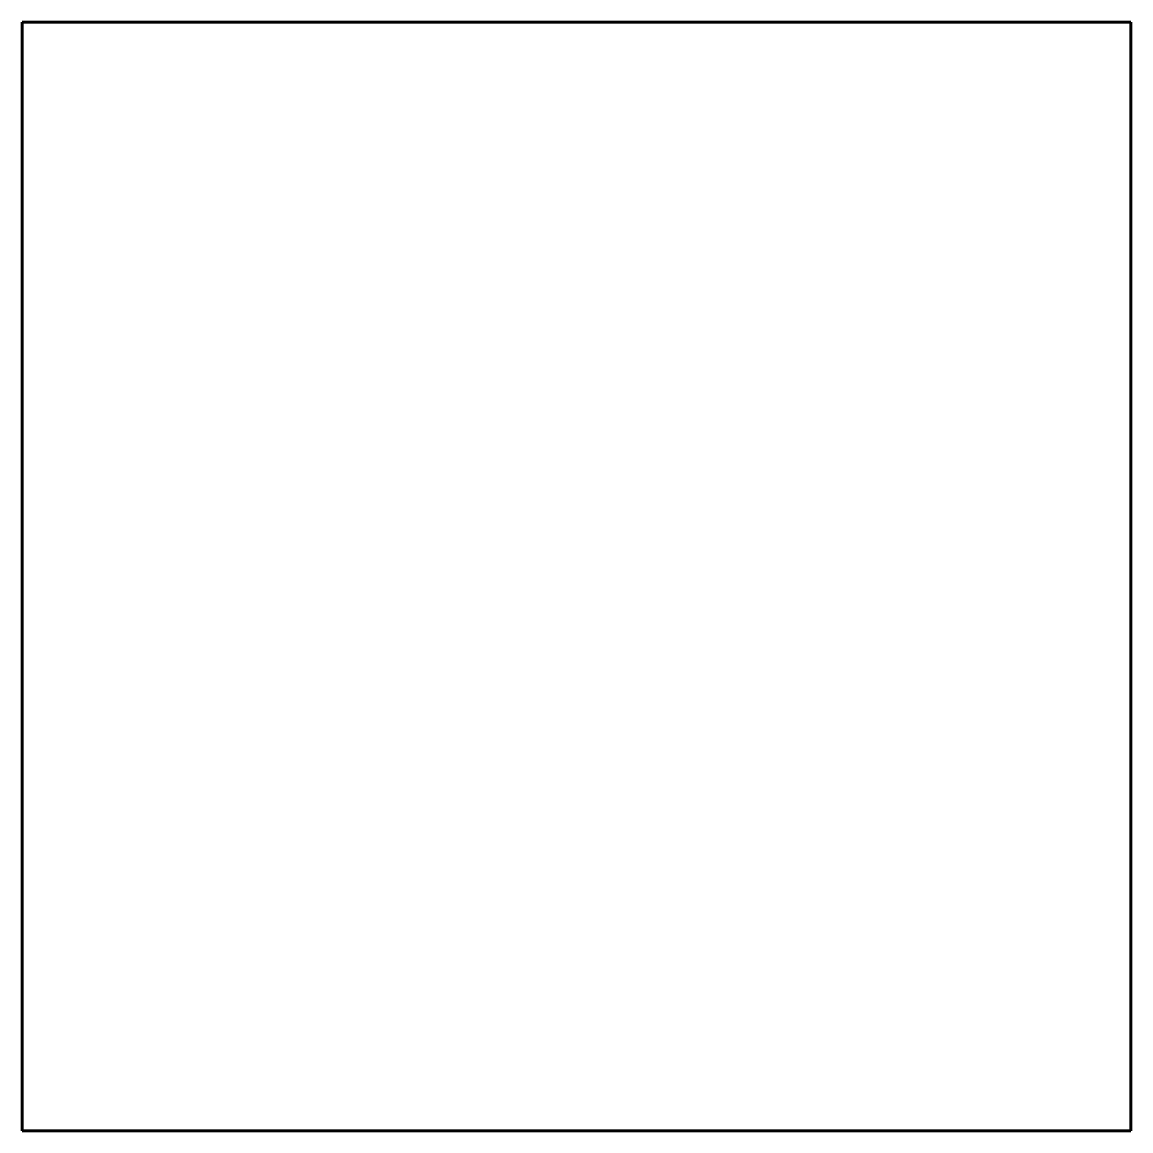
# Model space of a CAD drawing. Header units: millimetres. Extents: x -150 to 0, y 0 to 150.
import ezdxf

# ---------------------------------------------------------------- set-up
doc = ezdxf.new("R2010")
doc.units = ezdxf.units.MM
doc.linetypes.add('K5LT_BASIC', pattern=[0])

msp = doc.modelspace()

# ---------------------------------------------------------------- linework, layer by layer
at = {"color": 150, "linetype": 'K5LT_BASIC', "lineweight": 60, "true_color": 0x0080ff}
for p, q in [((-150, 0), (-150, 150)), ((-150, 150), (0, 150)), ((0, 150), (0, 0)), ((0, 0), (-150, 0))]:
    msp.add_line(p, q, dxfattribs=at)

doc.saveas('drawing.dxf')
